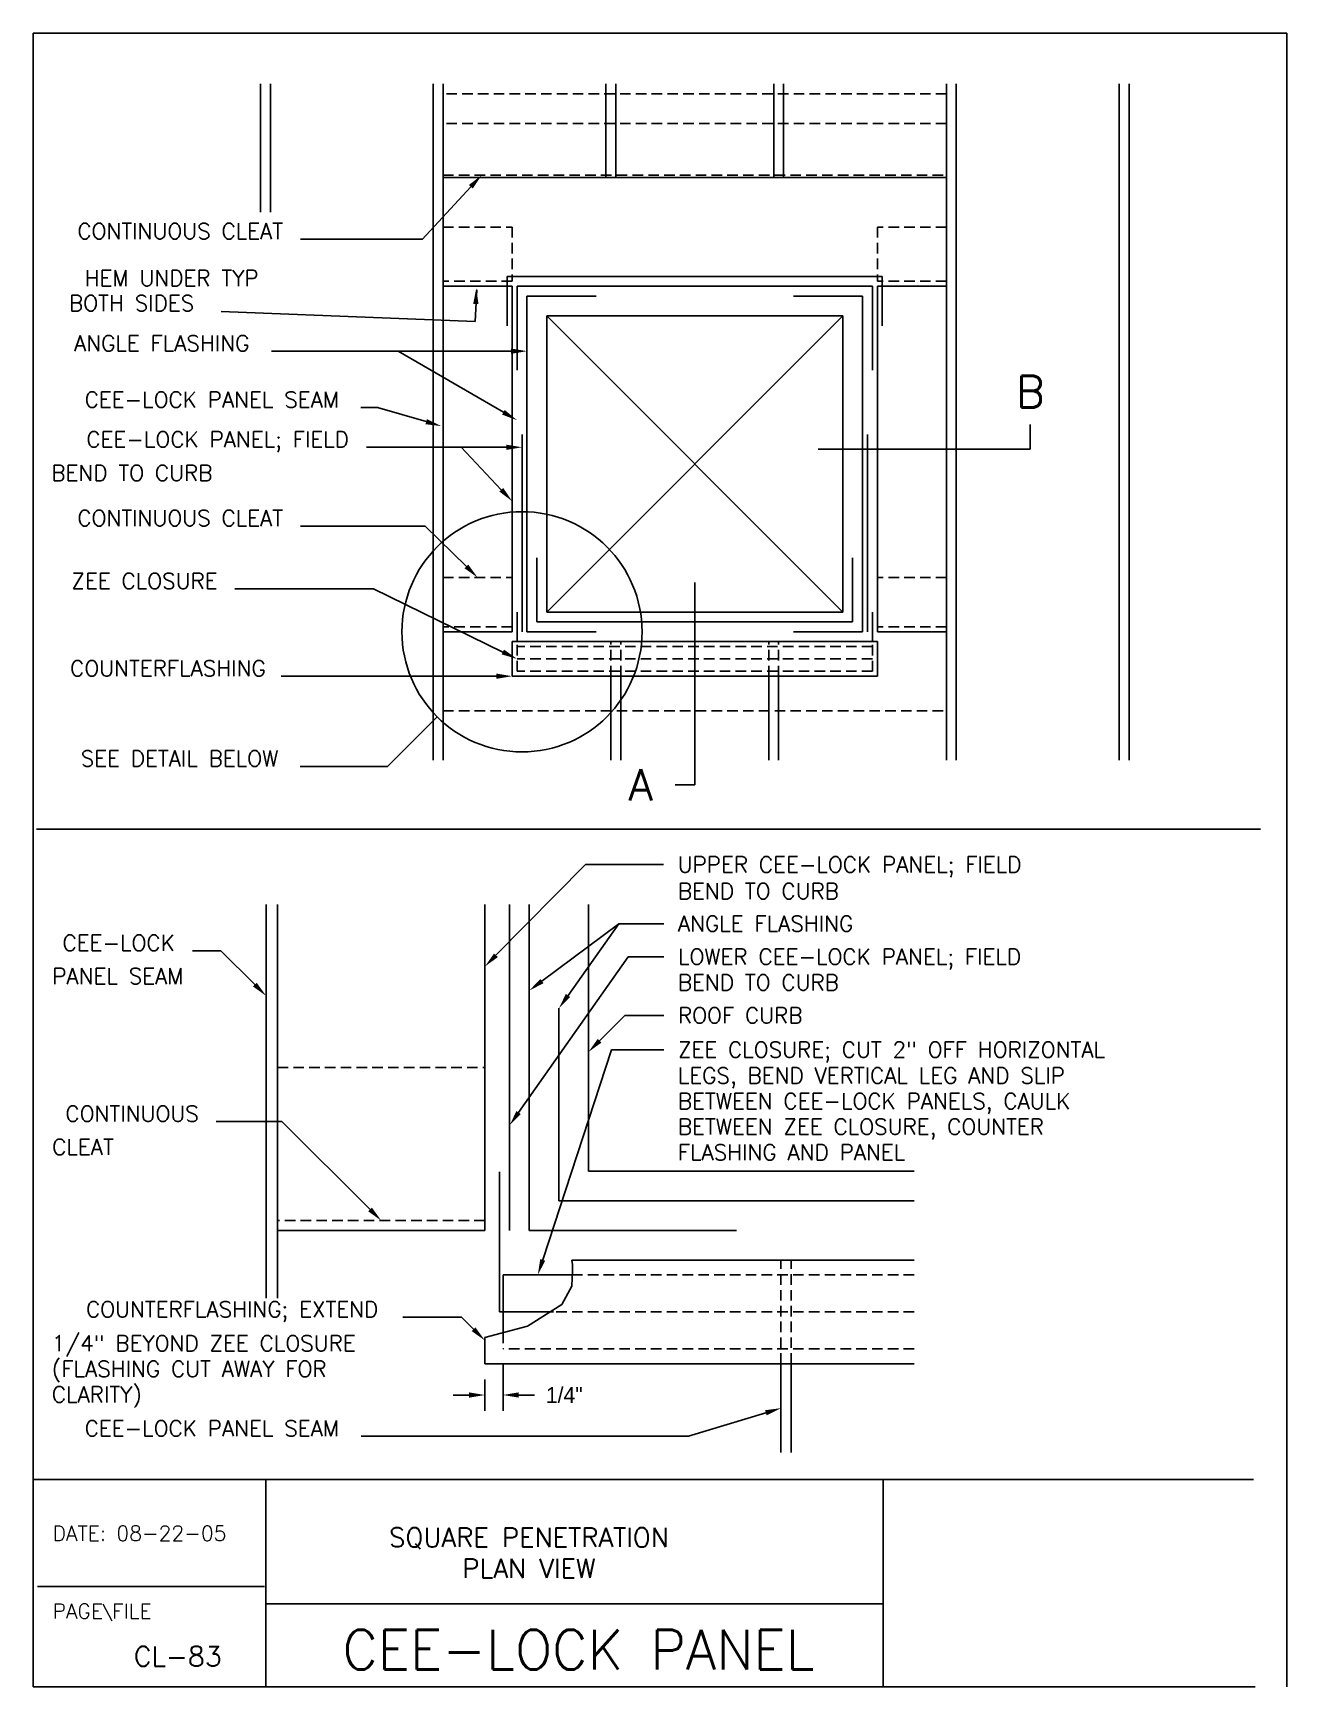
# Model space of a CAD drawing. Extents: x 0 to 63.5, y 0 to 83.8.
import ezdxf
from ezdxf.enums import TextEntityAlignment as Align

# ---------------------------------------------------------------- set-up
doc = ezdxf.new("R2010")
doc.units = 0
doc.header["$LTSCALE"] = 1.06664
doc.header["$MEASUREMENT"] = 0
doc.linetypes.add('HIDDENX2', pattern=[0.75, 0.5, -0.25])
doc.layers.get('0').update_dxf_attribs({"linetype": 'CONTINUOUS'})
for name, color, linetype in [('1', 7, 'CONTINUOUS'), ('BORDER', 7, 'CONTINUOUS'), ('CMP-FLSH', 7, 'CONTINUOUS'), ('DIM-TXT', 7, 'CONTINUOUS'), ('STRCTR', 7, 'CONTINUOUS')]:
    doc.layers.add(name, color=color, linetype=linetype)
doc.styles.add('AU101S01', font='SIMPLEX.SHX')
doc.styles.add('ROMANS', font='romans', dxfattribs={"height": 0.8})

msp = doc.modelspace()

# ---------------------------------------------------------------- linework, layer by layer
at = {"color": 5, "linetype": 'CONTINUOUS'}
for p, q in [((0, 0), (0, 83.76)), ((0, 83.76), (63.52, 83.76)), ((63.52, 83.76), (63.52, 0))]:
    msp.add_line(p, q, dxfattribs=at)
at = {"layer": '1', "color": 5}
for p, q in [((0, 10.5), (61.827, 10.5)), ((11.789, 0), (11.789, 10.476)), ((11.729, 5.082), (0.229, 5.082)), ((11.843, 4.2), (43.073, 4.2)), ((0, 0), (61.911, 0)), ((50.285, 0), (20.356, 0))]:
    msp.add_line(p, q, dxfattribs=at)
at = {"layer": 'BORDER', "color": 5}
msp.add_line((0.17, 43.435), (62.182, 43.435), dxfattribs=at)
at = {"layer": 'CMP-FLSH', "color": 1, "linetype": 'CONTINUOUS'}
for p, q in [((11.52, 74.688), (11.52, 81.188)), ((12.02, 81.188), (12.02, 74.688)), ((20.27, 81.188), (20.27, 46.938)), ((20.77, 81.188), (20.77, 46.938)), ((29.02, 76.438), (29.02, 81.188)), ((29.52, 76.438), (29.52, 81.188)), ((37.52, 76.438), (37.52, 81.188)), ((38.02, 76.438), (38.02, 81.188)), ((46.27, 81.188), (46.27, 46.938)), ((46.77, 81.188), (46.77, 46.938)), ((55.02, 46.938), (55.02, 81.188)), ((55.52, 46.938), (55.52, 81.188)), ((20.77, 76.438), (46.27, 76.438)), ((24.27, 70.938), (20.77, 70.938)), ((24.27, 53.438), (24.27, 70.938)), ((42.77, 70.938), (46.27, 70.938)), ((42.77, 53.438), (42.77, 70.938)), ((24.77, 53.438), (24.77, 63.438)), ((42.27, 53.438), (42.27, 63.438)), ((24.27, 53.438), (20.77, 53.438)), ((42.77, 53.438), (46.27, 53.438)), ((29.27, 51.188), (29.27, 46.938)), ((29.77, 51.188), (29.77, 46.938)), ((37.27, 51.188), (37.27, 46.938)), ((37.77, 51.188), (37.77, 46.938)), ((11.803, 19.693), (11.803, 39.618)), ((12.387, 19.693), (12.387, 39.618)), ((22.887, 39.618), (22.887, 23.118)), ((24.137, 39.618), (24.137, 23.118)), ((22.887, 23.118), (12.387, 23.118)), ((27.334, 20.868), (23.808, 20.868)), ((23.808, 20.868), (23.808, 18.993)), ((26.359, 18.993), (23.637, 18.993)), ((23.808, 18.993), (23.808, 17.946)), ((37.887, 11.868), (37.887, 16.368)), ((38.403, 11.868), (38.403, 16.368))]:
    msp.add_line(p, q, dxfattribs=at)
at = {"layer": 'CMP-FLSH', "color": 9, "linetype": 'HIDDENX2'}
for p, q in [((46.27, 80.688), (20.77, 80.688)), ((46.27, 79.188), (20.77, 79.188)), ((20.77, 76.563), (46.27, 76.563)), ((20.77, 73.938), (24.27, 73.938)), ((24.27, 73.938), (24.27, 71.188)), ((46.27, 73.938), (42.77, 73.938)), ((42.77, 73.938), (42.77, 71.188)), ((24.27, 71.188), (20.77, 71.188)), ((46.27, 71.188), (42.77, 71.188)), ((20.77, 56.188), (24.27, 56.188)), ((46.27, 56.188), (42.77, 56.188)), ((24.27, 53.688), (20.77, 53.688)), ((46.27, 53.688), (42.77, 53.688)), ((24.52, 51.438), (24.52, 52.938)), ((29.27, 51.188), (29.27, 52.938)), ((29.77, 51.188), (29.77, 52.938)), ((37.27, 51.188), (37.27, 52.938)), ((37.77, 51.188), (37.77, 52.938)), ((42.52, 51.438), (42.52, 52.938)), ((42.52, 52.688), (24.52, 52.688)), ((42.52, 52.063), (24.52, 52.063)), ((42.52, 51.438), (24.52, 51.438)), ((20.77, 49.438), (46.27, 49.438)), ((12.387, 31.368), (22.887, 31.368)), ((22.887, 23.618), (12.387, 23.618)), ((37.887, 16.368), (37.887, 21.618)), ((38.403, 16.368), (38.403, 21.618)), ((44.637, 20.868), (27.334, 20.868)), ((44.637, 18.993), (26.359, 18.993)), ((23.808, 17.946), (23.808, 17.118)), ((44.637, 17.118), (23.808, 17.118))]:
    msp.add_line(p, q, dxfattribs=at)
at = {"layer": 'CMP-FLSH', "color": 6, "linetype": 'CONTINUOUS'}
for p, q in [((24.02, 68.938), (24.02, 71.438)), ((43.02, 71.438), (24.02, 71.438)), ((43.02, 68.938), (43.02, 71.438)), ((24.52, 66.688), (24.52, 70.938)), ((42.52, 70.938), (24.52, 70.938)), ((28.52, 70.438), (25.02, 70.438)), ((25.02, 70.438), (25.02, 53.438)), ((38.52, 70.438), (42.02, 70.438)), ((42.02, 70.438), (42.02, 61.938)), ((42.52, 66.688), (42.52, 70.938)), ((42.02, 53.438), (42.02, 61.938)), ((25.52, 57.188), (25.52, 53.938)), ((41.52, 57.188), (41.52, 53.938)), ((24.52, 54.438), (24.52, 52.938)), ((41.52, 53.938), (25.52, 53.938)), ((42.52, 54.438), (42.52, 52.938)), ((24.27, 52.938), (24.27, 51.188)), ((42.77, 52.938), (24.27, 52.938)), ((28.52, 53.438), (25.02, 53.438)), ((38.52, 53.438), (42.02, 53.438)), ((42.77, 52.938), (42.77, 51.188)), ((42.77, 51.188), (24.27, 51.188)), ((25.137, 39.618), (25.137, 23.118)), ((26.637, 34.368), (26.637, 24.618)), ((23.637, 18.993), (23.637, 26.085)), ((44.637, 24.618), (26.637, 24.618)), ((35.637, 23.118), (25.137, 23.118)), ((44.637, 21.618), (27.301, 21.618)), ((22.887, 16.368), (22.887, 17.693)), ((44.637, 16.368), (22.887, 16.368))]:
    msp.add_line(p, q, dxfattribs=at)
for points in [[(22.887, 17.693, 0), (25.053, 18.27, 0), (26.784, 19.364, 0), (27.301, 20.302, 0), (27.331, 21.115, 0)], [(27.331, 21.115, 0), (27.331, 21.396, 0), (27.301, 21.618, 0)]]:
    msp.add_polyline3d(points, dxfattribs=at)
at = {"layer": 'DIM-TXT', "color": 3, "linetype": 'CONTINUOUS'}
for p, q in [((22.178, 75.977), (19.707, 73.31)), ((19.716, 73.327), (13.55, 73.327)), ((22.476, 70.753), (22.391, 69.146)), ((22.391, 69.146), (9.523, 69.654)), ((24.22, 67.651), (12.071, 67.651)), ((23.828, 64.553), (18.503, 67.651)), ((17.475, 64.797), (16.608, 64.797)), ((19.916, 64.08), (17.451, 64.804)), ((23.97, 62.782), (16.896, 62.782)), ((23.721, 60.632), (21.694, 62.782)), ((19.868, 58.795), (13.55, 58.795)), ((21.949, 56.749), (19.868, 58.795)), ((17.25, 55.61), (10.221, 55.61)), ((23.801, 52.414), (17.25, 55.61)), ((23.47, 51.188), (12.564, 51.188)), ((23.449, 37.054), (27.991, 41.65)), ((27.991, 41.65), (31.936, 41.65)), ((25.778, 35.746), (29.676, 38.655)), ((27.1, 35.02), (29.676, 38.655)), ((29.676, 38.655), (31.951, 38.655)), ((9.506, 37.282), (8.074, 37.282)), ((11.235, 35.568), (9.506, 37.282)), ((24.597, 29.091), (30.149, 36.982)), ((30.149, 36.982), (31.951, 36.982)), ((28.7, 32.727), (29.971, 34.01)), ((29.971, 34.01), (31.951, 34.01)), ((25.819, 21.628), (29.297, 32.273)), ((29.297, 32.273), (31.951, 32.273)), ((12.601, 28.63), (9.284, 28.63)), ((17.07, 24.182), (12.601, 28.63)), ((21.698, 18.726), (18.729, 18.726)), ((22.319, 18.112), (21.698, 18.726)), ((23.808, 16.318), (23.808, 13.984)), ((22.887, 15.568), (22.887, 13.984)), ((22.087, 14.784), (21.287, 14.784)), ((24.608, 14.784), (25.408, 14.784)), ((37.122, 13.885), (33.205, 12.693)), ((33.205, 12.693), (16.622, 12.693))]:
    msp.add_line(p, q, dxfattribs=at)
at = {"layer": 'DIM-TXT', "color": 4, "linetype": 'CONTINUOUS'}
for p, q in [((50.52, 62.688), (50.52, 63.938)), ((39.77, 62.688), (50.52, 62.688)), ((33.52, 55.938), (33.52, 45.688)), ((33.52, 45.688), (32.52, 45.688))]:
    msp.add_line(p, q, dxfattribs=at)
at = {"layer": 'DIM-TXT', "color": 2, "linetype": 'CONTINUOUS'}
for q in [(20.469, 49.137), (13.537, 46.621)]:
    msp.add_line((17.952, 46.621), q, dxfattribs=at)
at = {"layer": 'DIM-TXT', "color": 5, "linetype": 'CONTINUOUS'}
msp.add_line((43.073, 10.5), (43.073, 0), dxfattribs=at)
at = {"layer": 'DIM-TXT', "color": 2, "linetype": 'CONTINUOUS'}
msp.add_circle((24.77, 53.438), 6.083, dxfattribs=at)
at = {"layer": 'DIM-TXT', "color": 3, "linetype": 'CONTINUOUS'}
for points in [[(22.08, 76.067), (22.276, 75.886), (22.722, 76.563)], [(22.298, 70.047), (22.564, 70.04), (22.451, 70.843)], [(24.22, 67.784), (24.22, 67.517), (25.02, 67.651)], [(23.895, 64.668), (23.761, 64.438), (24.52, 64.151)], [(19.953, 64.208), (19.878, 63.952), (20.683, 63.854)], [(23.97, 62.915), (23.97, 62.648), (24.77, 62.782)], [(23.818, 60.723), (23.624, 60.54), (24.27, 60.049)], [(22.043, 56.844), (21.856, 56.654), (22.52, 56.188)], [(23.859, 52.534), (23.742, 52.294), (24.52, 52.063)], [(23.544, 36.96), (23.355, 37.148), (22.887, 36.485)], [(11.328, 35.663), (11.141, 35.474), (11.803, 35.005)], [(25.858, 35.639), (25.698, 35.853), (25.137, 35.267)], [(27.208, 34.943), (26.991, 35.097), (26.637, 34.368)], [(28.795, 32.634), (28.605, 32.821), (28.137, 32.159)], [(24.706, 29.014), (24.488, 29.167), (24.137, 28.436)], [(17.164, 24.277), (16.976, 24.088), (17.637, 23.618)], [(25.946, 21.587), (25.693, 21.67), (25.571, 20.868)], [(22.412, 18.206), (22.225, 18.017), (22.887, 17.549)], [(22.087, 14.917), (22.087, 14.65), (22.887, 14.784)], [(24.608, 14.917), (24.608, 14.65), (23.808, 14.784)], [(37.083, 14.012), (37.161, 13.757), (37.887, 14.118)]]:
    msp.add_solid(points, dxfattribs=at)
at = {"layer": 'DIM-TXT', "color": 3, "linetype": 'CONTINUOUS', "extrusion": (0, 0, -1)}
msp.add_solid([(-23.47, 51.322), (-24.27, 51.188), (-23.47, 51.055)], dxfattribs=at)
at = {"layer": 'STRCTR', "color": 4, "linetype": 'CONTINUOUS'}
for p, q in [((41.02, 69.438), (26.02, 69.438)), ((26.02, 69.438), (26.02, 54.438)), ((26.02, 54.438), (41.02, 69.438)), ((26.02, 69.438), (41.02, 54.438)), ((41.02, 54.438), (41.02, 69.438)), ((26.02, 54.438), (41.02, 54.438)), ((28.137, 39.618), (28.137, 26.118)), ((44.637, 26.118), (28.137, 26.118))]:
    msp.add_line(p, q, dxfattribs=at)

# ---------------------------------------------------------------- texts
at = {"layer": '1', "color": 7, "style": 'AU101S01'}
for s, p in [('DATE: 08-22-05', (0.983, 7.405)), ('PAGE\\FILE', (0.983, 3.46))]:
    msp.add_text(s, height=0.756, dxfattribs=at).set_placement(p)
at = {"layer": 'BORDER', "color": 3, "linetype": 'CONTINUOUS', "style": 'ROMANS'}
for s, p in [('SQUARE PENETRATION', (25.119, 7.087)), ('PLAN VIEW', (25.119, 5.522))]:
    msp.add_text(s, height=0.9668, dxfattribs=at).set_placement(p, align=Align.CENTER)
at = {"layer": 'BORDER', "color": 5, "style": 'ROMANS'}
msp.add_text('CEE-LOCK PANEL', height=2, dxfattribs=at).set_placement((27.625, 1.886), align=Align.MIDDLE)
at = {"layer": 'BORDER', "color": 2, "linetype": 'CONTINUOUS', "style": 'ROMANS'}
msp.add_text('CL-83', height=1, dxfattribs=at).set_placement((7.331, 1.551), align=Align.MIDDLE)
at = {"layer": 'DIM-TXT', "color": 3, "linetype": 'CONTINUOUS', "style": 'ROMANS'}
for s, p in [('CONTINUOUS CLEAT', (12.668, 73.327)), ('HEM UNDER TYP ', (11.976, 70.95)), ('BOTH SIDES', (8.166, 69.681)), ('ANGLE FLASHING', (10.96, 67.651)), ('CEE-LOCK PANEL SEAM', (15.504, 64.797)), ('CEE-LOCK PANEL; FIELD', (16.004, 62.782)), ('CONTINUOUS CLEAT', (12.668, 58.795)), ('ZEE CLOSURE', (9.35, 55.61)), ('COUNTERFLASHING', (11.787, 51.188)), ('SEE DETAIL BELOW', (12.427, 46.621)), ('CEE-LOCK', (7.184, 37.282)), ('CONTINUOUS', (8.396, 28.63)), ('COUNTERFLASHING; EXTEND', (17.492, 18.726)), ('CEE-LOCK PANEL SEAM', (15.504, 12.693))]:
    msp.add_text(s, height=0.8, dxfattribs=at).set_placement(p, align=Align.RIGHT)
at = {"layer": 'DIM-TXT', "color": 4, "linetype": 'CONTINUOUS', "style": 'ROMANS'}
for s, p in [('B', (50.52, 65.597)), ('A', (30.788, 45.688))]:
    msp.add_text(s, height=1.6, dxfattribs=at).set_placement(p, align=Align.MIDDLE)
at = {"layer": 'DIM-TXT', "color": 3, "linetype": 'CONTINUOUS', "style": 'ROMANS'}
for s, p in [('BEND TO CURB', (0.929, 61.082)), ('UPPER CEE-LOCK PANEL; FIELD', (32.656, 41.25)), ('BEND TO CURB', (32.666, 39.903)), ('ANGLE FLASHING', (32.671, 38.255)), ('PANEL SEAM', (0.971, 35.598)), ('BEND TO CURB', (32.666, 35.276)), ('ZEE CLOSURE; CUT 2" OFF HORIZONTAL', (32.671, 31.873)), ('LEGS, BEND VERTICAL LEG AND SLIP', (32.666, 30.564)), ('BETWEEN CEE-LOCK PANELS, CAULK', (32.666, 29.268)), ('BETWEEN ZEE CLOSURE, COUNTER ', (32.666, 27.973)), ('CLEAT', (0.971, 26.947)), ('FLASHING AND PANEL', (32.666, 26.678)), ('1/4" BEYOND ZEE CLOSURE', (0.952, 17.003)), ('(FLASHING CUT AWAY FOR', (0.952, 15.708)), ('CLARITY)', (0.952, 14.413))]:
    msp.add_text(s, height=0.8, dxfattribs=at).set_placement(p)
for s, p in [('LOWER CEE-LOCK PANEL; FIELD', (32.671, 36.582)), ('ROOF CURB', (32.671, 33.61))]:
    msp.add_text(s, height=0.8, rotation=360, dxfattribs=at).set_placement(p)
at = {"layer": 'DIM-TXT', "color": 3, "linetype": 'CONTINUOUS'}
msp.add_text('1/4"', height=0.8, dxfattribs=at).set_placement((25.979, 14.384))

doc.saveas('drawing.dxf')
